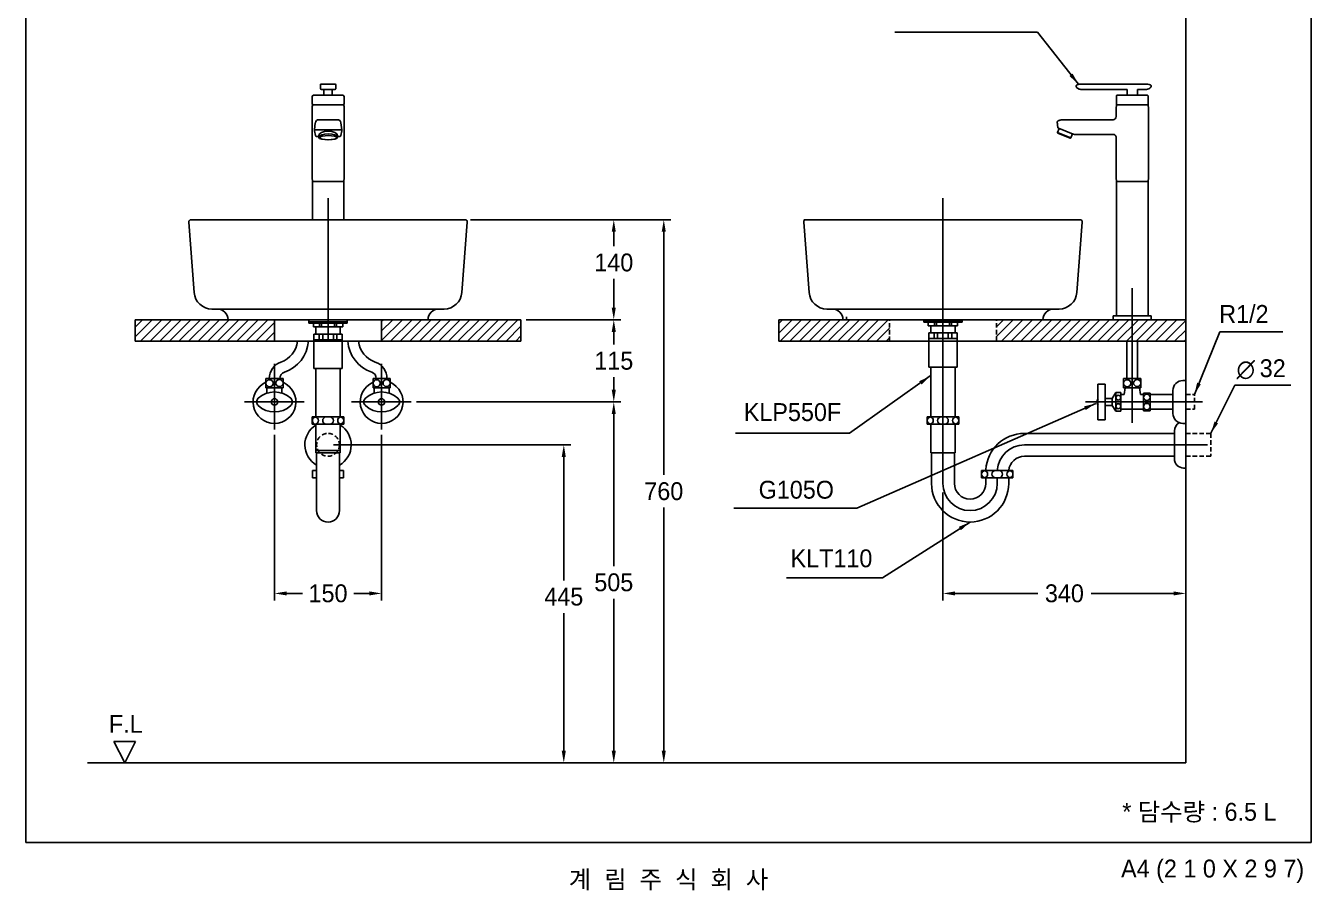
# Model space of a CAD drawing. Header units: millimetres. Extents: x 0 to 3800, y -67 to 2530.
# Drawn here: x 0 to 1800, y -67 to 1143 of the extents above; entities that cross this region are included whole.
import ezdxf
from ezdxf.enums import TextEntityAlignment as Align
from ezdxf.lldxf.tags import DXFTag

# ---------------------------------------------------------------- set-up
doc = ezdxf.new("R2010")
doc.units = ezdxf.units.MM
doc.linetypes.add('DASHED2', pattern=[9.525, 6.35, -3.175])
for name, color, linetype in [('TEXT', 7, 'Continuous'), ('내부선 및 부속', 4, 'Continuous'), ('도각라인', 255, 'Continuous'), ('외형선', 3, 'Continuous'), ('점선', 6, 'DASHED2'), ('중심선', 1, 'DASHED'), ('치수선', 7, 'Continuous')]:
    doc.layers.add(name, color=color, linetype=linetype)
doc.styles.add('140911', font='HBATANG.TTF')
doc.styles.add('____', font='')
doc.styles.add('타이틀', font='H2GTRM.TTF', dxfattribs={"height": 25})
doc.styles.get('____').set_extended_font_data('굴림')
tags = doc.linetypes.add('DASHDOT', pattern=[70, 31, -13, 13, -13]).pattern_tags.tags
tags[10:11] = [DXFTag(74, 4), DXFTag(75, 0), DXFTag(340, '0'), DXFTag(46, 0.0), DXFTag(50, 0.0), DXFTag(44, 0.0), DXFTag(45, 0.0)]
tags[8:9] = [DXFTag(74, 4), DXFTag(75, 0), DXFTag(340, '0'), DXFTag(46, 0.0), DXFTag(50, 0.0), DXFTag(44, 0.0), DXFTag(45, 0.0)]
tags[6:7] = [DXFTag(74, 4), DXFTag(75, 0), DXFTag(340, '0'), DXFTag(46, 0.0), DXFTag(50, 0.0), DXFTag(44, 0.0), DXFTag(45, 0.0)]
tags[4:5] = [DXFTag(74, 4), DXFTag(75, 0), DXFTag(340, '0'), DXFTag(46, 0.0), DXFTag(50, 0.0), DXFTag(44, 0.0), DXFTag(45, 0.0)]
tags = doc.linetypes.add('DASHED', pattern=[25.72, 12.86, -12.86]).pattern_tags.tags
tags[6:7] = [DXFTag(74, 4), DXFTag(75, 0), DXFTag(340, '0'), DXFTag(46, 0.0), DXFTag(50, 0.0), DXFTag(44, 0.0), DXFTag(45, 0.0)]
tags[4:5] = [DXFTag(74, 4), DXFTag(75, 0), DXFTag(340, '0'), DXFTag(46, 0.0), DXFTag(50, 0.0), DXFTag(44, 0.0), DXFTag(45, 0.0)]
doc.dimstyles.new('MSADIM', dxfattribs={"dimtxt": 33, "dimasz": 17, "dimexe": 10, "dimexo": 7.5, "dimgap": 10, "dimtad": 0, "dimtih": 1, "dimtoh": 1, "dimdec": 0, "dimzin": 1, "dimdsep": 46, "dimtxsty": '____', "dimcen": 11.25, "dimadec": 0, "dimazin": 0, "dimtfac": 1, "dimtdec": 0, "dimtix": 1, "dimtmove": 0, "dimatfit": 3, "dimfxl": 1, "dimtolj": 1, "dimtzin": 1, "dimarcsym": 0})
pattern_1 = [(45, (-1269.671, 6491.065), (-6.735192, 6.735192), [])]
pattern_2 = [(45, (-1263.016, 6491.065), (-6.735192, 6.735192), [])]

# ---------------------------------------------------------------- blocks, each defined once
blk = doc.blocks.new('*D11')
at = {"layer": '치수선', "color": 0, "linetype": 'Continuous', "lineweight": -2, "transparency": 16777216}
for p, q in [((622.8, 871.3), (833.4, 871.3)), ((823.4, 854.3), (823.4, 834.1)), ((823.4, 748.3), (823.4, 788.4)), ((700.9, 731.3), (833.4, 731.3))]:
    blk.add_line(p, q, dxfattribs=at)
at = {"layer": '치수선', "color": 0, "linetype": 'Continuous', "transparency": 16777216}
for points in [[(820.5, 854.3), (826.2, 854.3), (823.4, 871.3)], [(820.5, 748.3), (826.2, 748.3), (823.4, 731.3)]]:
    blk.add_solid(points, dxfattribs=at)
at = {"layer": '치수선', "color": 0, "linetype": 'Continuous', "transparency": 16777216, "insert": (823.4, 811.3), "char_height": 25, "attachment_point": 5, "style": '____'}
blk.add_mtext('\\A1;140', dxfattribs=at)
blk = doc.blocks.new('*D12')
at = {"layer": '치수선', "color": 0, "linetype": 'Continuous', "lineweight": -2, "transparency": 16777216}
for p, q in [((700.9, 731.3), (833.4, 731.3)), ((823.4, 714.3), (823.4, 696.6)), ((823.4, 633.3), (823.4, 650.9)), ((547.2, 616.3), (833.4, 616.3))]:
    blk.add_line(p, q, dxfattribs=at)
at = {"layer": '치수선', "color": 0, "linetype": 'Continuous', "transparency": 16777216}
for points in [[(820.5, 714.3), (826.2, 714.3), (823.4, 731.3)], [(820.5, 633.3), (826.2, 633.3), (823.4, 616.3)]]:
    blk.add_solid(points, dxfattribs=at)
at = {"layer": '치수선', "color": 0, "linetype": 'Continuous', "transparency": 16777216, "insert": (823.4, 673.8), "char_height": 25, "attachment_point": 5, "style": '____'}
blk.add_mtext('\\A1;115', dxfattribs=at)
blk = doc.blocks.new('*D13')
at = {"layer": '치수선', "color": 0, "linetype": 'Continuous', "lineweight": -2, "transparency": 16777216}
for p, q in [((547.2, 616.3), (833.4, 616.3)), ((823.4, 599.3), (823.4, 386.6)), ((823.4, 128.3), (823.4, 340.9)), ((760.9, 111.3), (833.4, 111.3))]:
    blk.add_line(p, q, dxfattribs=at)
at = {"layer": '치수선', "color": 0, "linetype": 'Continuous', "transparency": 16777216}
for points in [[(820.5, 599.3), (826.2, 599.3), (823.4, 616.3)], [(820.5, 128.3), (826.2, 128.3), (823.4, 111.3)]]:
    blk.add_solid(points, dxfattribs=at)
at = {"layer": '치수선', "color": 0, "linetype": 'Continuous', "transparency": 16777216, "insert": (823.4, 363.8), "char_height": 25, "attachment_point": 5, "style": '____'}
blk.add_mtext('\\A1;505', dxfattribs=at)
blk = doc.blocks.new('*D14')
at = {"layer": '치수선', "color": 0, "linetype": 'Continuous', "lineweight": -2, "transparency": 16777216}
for p, q in [((622.8, 871.3), (903.4, 871.3)), ((893.4, 854.3), (893.4, 514.1)), ((893.4, 128.3), (893.4, 468.4)), ((830.9, 111.3), (903.4, 111.3))]:
    blk.add_line(p, q, dxfattribs=at)
at = {"layer": '치수선', "color": 0, "linetype": 'Continuous', "transparency": 16777216}
for points in [[(890.5, 854.3), (896.2, 854.3), (893.4, 871.3)], [(890.5, 128.3), (896.2, 128.3), (893.4, 111.3)]]:
    blk.add_solid(points, dxfattribs=at)
at = {"layer": '치수선', "color": 0, "linetype": 'Continuous', "transparency": 16777216, "insert": (893.4, 491.3), "char_height": 25, "attachment_point": 5, "style": '____'}
blk.add_mtext('\\A1;760', dxfattribs=at)
blk = doc.blocks.new('*D15')
at = {"layer": '치수선', "color": 0, "linetype": 'Continuous', "lineweight": -2, "transparency": 16777216}
for p, q in [((430.8, 556.3), (763.4, 556.3)), ((753.4, 539.3), (753.4, 366.6)), ((753.4, 128.3), (753.4, 320.9)), ((603.1, 111.3), (763.4, 111.3))]:
    blk.add_line(p, q, dxfattribs=at)
at = {"layer": '치수선', "color": 0, "linetype": 'Continuous', "transparency": 16777216}
for points in [[(750.5, 539.3), (756.2, 539.3), (753.4, 556.3)], [(750.5, 128.3), (756.2, 128.3), (753.4, 111.3)]]:
    blk.add_solid(points, dxfattribs=at)
at = {"layer": '치수선', "color": 0, "linetype": 'Continuous', "transparency": 16777216, "insert": (753.4, 343.8), "char_height": 25, "attachment_point": 5, "style": '____'}
blk.add_mtext('\\A1;445', dxfattribs=at)
blk = doc.blocks.new('*D16')
at = {"layer": '치수선', "color": 0, "linetype": 'Continuous', "lineweight": -2, "transparency": 16777216}
for p, q in [((348.3, 570.3), (348.3, 338.4)), ((498.3, 570.3), (498.3, 338.4)), ((365.3, 348.4), (387.4, 348.4)), ((481.3, 348.4), (459.3, 348.4))]:
    blk.add_line(p, q, dxfattribs=at)
at = {"layer": '치수선', "color": 0, "linetype": 'Continuous', "transparency": 16777216}
for points in [[(365.3, 351.2), (365.3, 345.6), (348.3, 348.4)], [(481.3, 351.2), (481.3, 345.6), (498.3, 348.4)]]:
    blk.add_solid(points, dxfattribs=at)
at = {"layer": '치수선', "color": 0, "linetype": 'Continuous', "transparency": 16777216, "insert": (423.3, 348.4), "char_height": 25, "attachment_point": 5, "style": '____'}
blk.add_mtext('\\A1;150', dxfattribs=at)
blk = doc.blocks.new('*D17')
at = {"layer": '치수선', "color": 0, "linetype": 'Continuous', "lineweight": -2, "transparency": 16777216}
for p, q in [((1284.3, 489.8), (1284.3, 338.4)), ((1624.3, 360.2), (1624.3, 338.4)), ((1301.3, 348.4), (1417, 348.4)), ((1607.3, 348.4), (1491.6, 348.4))]:
    blk.add_line(p, q, dxfattribs=at)
at = {"layer": '치수선', "color": 0, "linetype": 'Continuous', "transparency": 16777216}
for points in [[(1301.3, 351.2), (1301.3, 345.6), (1284.3, 348.4)], [(1607.3, 351.2), (1607.3, 345.6), (1624.3, 348.4)]]:
    blk.add_solid(points, dxfattribs=at)
at = {"layer": '치수선', "color": 0, "linetype": 'Continuous', "transparency": 16777216, "insert": (1454.3, 348.4), "char_height": 25, "attachment_point": 5, "style": '____'}
blk.add_mtext('\\A1;340', dxfattribs=at)

msp = doc.modelspace()

# ---------------------------------------------------------------- hatches: boundary and pattern name
at = {"layer": '점선'}
h = msp.add_hatch(dxfattribs=at)
h.set_pattern_fill('ANSI31', color=256, scale=3)
h.set_pattern_definition(pattern_1)
h.paths.add_polyline_path([(348.3, 731.3), (153.3, 731.3), (153.3, 701.3), (348.3, 701.3)])
h = msp.add_hatch(dxfattribs=at)
h.set_pattern_fill('ANSI31', color=256, scale=3)
h.set_pattern_definition(pattern_1)
h.paths.add_polyline_path([(693.4, 731.3), (498.3, 731.3), (498.3, 701.3), (693.4, 701.3)])
h = msp.add_hatch(dxfattribs=at)
h.set_pattern_fill('ANSI31', color=256, scale=3)
h.set_pattern_definition(pattern_2)
h.paths.add_polyline_path([(1209.3, 731.3), (1054.3, 731.3), (1054.3, 701.3), (1209.3, 701.3)])
h = msp.add_hatch(dxfattribs=at)
h.set_pattern_fill('ANSI31', color=256, scale=3)
h.set_pattern_definition(pattern_2)
h.paths.add_polyline_path([(1624.3, 731.3), (1359.3, 731.3), (1359.3, 701.3), (1624.3, 701.3)])

# ---------------------------------------------------------------- linework, layer by layer
at = {"layer": '내부선 및 부속', "linetype": 'Continuous'}
for p, q in [((443.9, 1045.3), (402.9, 1045.3)), ((412.7, 1054.4), (412.7, 1060.1)), ((413.5, 1061.1), (433.2, 1061.1)), ((433.2, 1053.4), (413.7, 1053.4)), ((417.6, 1053.4), (417.6, 1045.4)), ((429.1, 1045.4), (417.6, 1045.4)), ((429.1, 1045.4), (429.1, 1053.4)), ((434.2, 1060.1), (434.2, 1054.4)), ((1542.2, 1053.4), (1479.2, 1053.4)), ((1527.9, 1045.3), (1527.4, 1044.8)), ((1527.4, 1044.8), (1527.4, 1031.8)), ((1527.9, 1045.3), (1570.9, 1045.3)), ((1542.2, 1053.4), (1542.2, 1045.4)), ((1556.5, 1045.4), (1542.2, 1045.4)), ((1545.4, 1045.4), (1542.8, 1045.4)), ((1547.6, 1045.4), (1551.2, 1045.4)), ((1554.4, 1045.4), (1553.4, 1045.4)), ((1567.4, 1053.4), (1556.5, 1053.4)), ((1556.5, 1053.4), (1556.5, 1045.4)), ((1564.4, 1045.3), (1564.9, 1045.3)), ((1570.9, 1045.3), (1571.4, 1044.8)), ((1571.4, 1044.8), (1571.4, 1031.8)), ((400.9, 1033.8), (400.9, 1043.3)), ((400.9, 1029.8), (400.9, 929.8)), ((443.9, 1031.8), (402.9, 1031.8)), ((445.9, 1043.3), (445.9, 1033.8)), ((445.9, 1029.8), (445.9, 929.8)), ((1526.9, 1026.8), (1527.4, 1031.8)), ((1526.9, 1026.8), (1526.9, 1015.7)), ((1527.4, 1031.8), (1571.4, 1031.8)), ((1571.9, 1026.8), (1571.4, 1031.8)), ((1571.9, 1026.8), (1571.9, 929.8)), ((436.3, 1011.2), (410.5, 1011.2)), ((1495.2, 1011.2), (1522.4, 1011.2)), ((404.2, 997), (405.5, 1006.9)), ((442.5, 997), (404.2, 997)), ((404.2, 995.8), (405.8, 988.9)), ((441.9, 997), (405.4, 997)), ((441.1, 988.9), (442.7, 995.8)), ((441.3, 1006.8), (442.5, 997)), ((1447.1, 998.8), (1444.8, 993.4)), ((1463.4, 985.9), (1444.8, 993.4)), ((1445.3, 992.3), (1462.3, 985.4)), ((1446, 999.2), (1466.7, 990.9)), ((1447.1, 998.8), (1465.6, 991.3)), ((1465.6, 991.3), (1463.4, 985.9)), ((1468.5, 990.6), (1468.5, 990.6)), ((1468.5, 990.6), (1468.5, 990.6)), ((1522.4, 990.6), (1468.5, 990.6)), ((1522.4, 990.6), (1522.4, 990.6)), ((406.8, 987.9), (410.3, 987.9)), ((436.6, 987.9), (439.9, 987.9)), ((1526.9, 986.1), (1526.9, 929.8)), ((400.9, 929.8), (401.4, 924.8)), ((445.4, 924.8), (401.4, 924.8)), ((401.4, 871.3), (401.4, 924.8)), ((445.9, 929.8), (445.4, 924.8)), ((445.4, 871.3), (445.4, 924.8)), ((1526.9, 929.8), (1527.4, 924.8)), ((1571.4, 924.8), (1527.4, 924.8)), ((1527.4, 736.8), (1527.4, 924.8)), ((1571.9, 929.8), (1571.4, 924.8)), ((1571.4, 736.8), (1571.4, 924.8)), ((396.3, 731.3), (396.3, 726.3)), ((396.3, 728.3), (450.3, 728.3)), ((396.3, 726.3), (450.3, 726.3)), ((402.8, 726.3), (402.8, 721.3)), ((402.8, 721.3), (443.8, 721.3)), ((406.3, 711.3), (406.3, 721.3)), ((411.3, 726.3), (411.3, 721.3)), ((414.3, 726.3), (414.3, 721.3)), ((432.3, 726.3), (432.3, 721.3)), ((435.3, 726.3), (435.3, 721.3)), ((440.3, 711.3), (440.3, 721.3)), ((443.8, 726.3), (443.8, 721.3)), ((450.3, 731.3), (450.3, 726.3)), ((1257.3, 731.3), (1257.3, 727.9)), ((1257.3, 729.9), (1311.3, 729.9)), ((1257.3, 727.9), (1311.3, 727.9)), ((1263.8, 727.9), (1263.8, 722.9)), ((1263.8, 722.9), (1304.8, 722.9)), ((1267.3, 712.9), (1267.3, 722.9)), ((1272.3, 727.9), (1272.3, 722.9)), ((1275.3, 727.9), (1275.3, 722.9)), ((1293.3, 727.9), (1293.3, 722.9)), ((1296.3, 727.9), (1296.3, 722.9)), ((1301.3, 712.9), (1301.3, 722.9)), ((1304.8, 727.9), (1304.8, 722.9)), ((1311.3, 731.3), (1311.3, 727.9)), ((1522.8, 736.8), (1522.8, 731.3)), ((1575.8, 736.8), (1522.8, 736.8)), ((1527.4, 736.8), (1528.9, 736.8)), ((1569.9, 736.8), (1569.8, 736.8)), ((1571.4, 736.8), (1569.9, 736.8)), ((1575.8, 736.8), (1575.8, 731.3)), ((403.3, 711.3), (403.3, 663.3)), ((403.3, 711.3), (443.3, 711.3)), ((403.3, 703.3), (443.3, 703.3)), ((406.3, 703.3), (440.3, 703.3)), ((410.8, 711.3), (410.8, 703.3)), ((415.8, 711.3), (415.8, 703.3)), ((430.8, 711.3), (430.8, 703.3)), ((435.8, 711.3), (435.8, 703.3)), ((443.3, 711.3), (443.3, 666.5)), ((1264.3, 712.9), (1264.3, 664.9)), ((1264.3, 712.9), (1304.3, 712.9)), ((1264.3, 704.9), (1304.3, 704.9)), ((1267.3, 704.9), (1301.3, 704.9)), ((1271.8, 712.9), (1271.8, 704.9)), ((1276.8, 712.9), (1276.8, 704.9)), ((1291.8, 712.9), (1291.8, 704.9)), ((1296.8, 712.9), (1296.8, 704.9)), ((1304.3, 712.9), (1304.3, 664.9)), ((1541.8, 649), (1541.8, 701.3)), ((1556.8, 649), (1556.8, 701.3)), ((443.3, 666.5), (443.3, 663.3)), ((336.3, 649), (336.3, 636)), ((360.3, 649), (336.3, 649)), ((360.3, 649), (360.3, 636)), ((403.3, 663.3), (443.3, 663.3)), ((406.3, 595.3), (406.3, 663.3)), ((440.3, 595.3), (440.3, 663.3)), ((486.3, 649), (486.3, 636)), ((510.3, 649), (486.3, 649)), ((510.3, 649), (510.3, 636)), ((1264.3, 664.9), (1304.3, 664.9)), ((1267.3, 595.3), (1267.3, 664.9)), ((1301.3, 595.3), (1301.3, 664.9)), ((1537.3, 649), (1561.3, 649)), ((1537.3, 636), (1537.3, 649)), ((1561.3, 636), (1561.3, 649)), ((360.3, 636), (336.3, 636)), ((337.8, 636), (337.8, 628.6)), ((358.8, 636), (358.8, 628.6)), ((510.3, 636), (486.3, 636)), ((487.8, 636), (487.8, 628.6)), ((508.8, 636), (508.8, 628.6)), ((1501.3, 641.3), (1501.3, 591.3)), ((1501.3, 641.3), (1511.3, 641.3)), ((1511.3, 641.3), (1511.3, 591.3)), ((1537.3, 636), (1561.3, 636)), ((1537.8, 626.5), (1539.3, 636)), ((1559.3, 636), (1560.8, 626.5)), ((1606.3, 632.3), (1606.3, 600.3)), ((1620.3, 646.3), (1624.3, 646.3)), ((1511.3, 621), (1521.3, 621)), ((1526.3, 629.3), (1521.3, 621)), ((1521.3, 621), (1521.3, 611.5)), ((1526.3, 629.3), (1526.3, 603.3)), ((1526.3, 629.3), (1533.3, 629.3)), ((1533.3, 629.3), (1533.3, 603.3)), ((1533.3, 626.5), (1537.8, 626.5)), ((1560.8, 626.5), (1565.3, 626.5)), ((1565.3, 628.8), (1565.3, 603.8)), ((1565.3, 628.8), (1574.3, 628.8)), ((1574.3, 628.8), (1574.3, 603.8)), ((1574.3, 626.5), (1606.3, 626.5)), ((401.3, 595.3), (445.3, 595.3)), ((401.3, 595.3), (401.3, 585.3)), ((445.3, 595.3), (445.3, 585.3)), ((1262.3, 595.3), (1306.3, 595.3)), ((1262.3, 595.3), (1262.3, 585.3)), ((1306.3, 595.3), (1306.3, 585.3)), ((1511.3, 611.5), (1521.3, 611.5)), ((1521.3, 611.5), (1526.3, 603.3)), ((1526.3, 603.3), (1533.3, 603.3)), ((1533.3, 606), (1565.3, 606)), ((1565.3, 603.8), (1574.3, 603.8)), ((1574.3, 606), (1606.3, 606)), ((401.3, 585.3), (445.3, 585.3)), ((406.3, 585.3), (406.3, 545.3)), ((440.3, 585.3), (440.3, 545.3)), ((1262.3, 585.3), (1306.3, 585.3)), ((1267.3, 585.3), (1267.3, 545.3)), ((1301.3, 585.3), (1301.3, 545.3)), ((1501.3, 591.3), (1511.3, 591.3)), ((1620.3, 586.3), (1624.3, 586.3)), ((1398.3, 572.3), (1608.3, 572.3)), ((1608.3, 575.8), (1608.3, 540.3)), ((406.3, 548.3), (440.3, 548.3)), ((406.3, 545.3), (440.3, 545.3)), ((407.3, 545.3), (407.3, 464.3)), ((439.3, 545.3), (439.3, 464.3)), ((1267.3, 545.3), (1301.3, 545.3)), ((1268.3, 545.3), (1268.3, 502.3)), ((1300.3, 545.3), (1300.3, 502.3)), ((1398.3, 540.3), (1608.3, 540.3)), ((1608.3, 540.3), (1608.3, 536.8)), ((1621.3, 523.8), (1624.3, 523.8)), ((401.6, 520.3), (401.6, 510.3)), ((407.3, 520.3), (401.6, 520.3)), ((407.3, 510.3), (401.6, 510.3)), ((445.1, 520.3), (439.3, 520.3)), ((445.1, 510.3), (439.3, 510.3)), ((445.1, 520.3), (445.1, 510.3)), ((1338.3, 520.3), (1382.3, 520.3)), ((1338.3, 520.3), (1338.3, 510.3)), ((1338.3, 510.3), (1382.3, 510.3)), ((1344.3, 520.3), (1344.3, 521.4)), ((1344.3, 510.3), (1344.3, 502.3)), ((1376.3, 510.3), (1376.3, 502.3)), ((1382.3, 520.3), (1382.3, 510.3))]:
    msp.add_line(p, q, dxfattribs=at)
at = {"layer": '내부선 및 부속'}
for p, q in [((268.3, 746.3), (578.3, 746.3)), ((1129.3, 746.3), (1439.3, 746.3))]:
    msp.add_line(p, q, dxfattribs=at)
at = {"layer": '내부선 및 부속', "linetype": 'Continuous', "flags": 128}
for points in [[(484.5, 657.9, -0.300072), (451, 701.3)], [(489.4, 672.1, -0.291161), (466, 701.3)], [(489.4, 672.1, -0.321708), (505.8, 649)], [(484.5, 657.9, -0.323088), (490.8, 649)], [(325.6, 621.4, -0.388889), (371.1, 621.4)], [(475.6, 621.4, -0.388889), (521.1, 621.4)], [(325.6, 611.1, -0.44), (325.6, 621.4)], [(371.1, 621.4, -0.44), (371.1, 611.1)], [(475.6, 611.1, -0.44), (475.6, 621.4)], [(521.1, 621.4, -0.44), (521.1, 611.1)], [(371.1, 611.1, -0.388889), (325.6, 611.1)], [(405.6, 585.3, -0.859727), (405.6, 595.2)], [(405.6, 595.2, -0.859727), (405.6, 585.3)], [(521.1, 611.1, -0.388889), (475.6, 611.1)]]:
    msp.add_lwpolyline(points, format="xyb", dxfattribs=at)
at = {"layer": '내부선 및 부속', "linetype": 'Continuous'}
for centre, radius in [((341.4, 642.4), 5), ((355.3, 642.7), 5), ((491.4, 642.4), 5), ((505.3, 642.7), 5), ((1542.3, 642.4), 5), ((1556.3, 642.7), 5), ((348.3, 616.3), 4.5), ((498.3, 616.3), 4.5), ((1529.8, 622.3), 3.5), ((1529.8, 610.3), 3.5), ((1569.8, 622.8), 4.5), ((1569.8, 609.8), 4.5)]:
    msp.add_circle(centre, radius, dxfattribs=at)
for centre, radius, start, end in [((402.9, 1043.3), 2, 90, 180), ((413.7, 1054.4), 1, 180, 270), ((433.2, 1054.4), 1, 270, 0), ((443.9, 1043.3), 2, 0, 90), ((402.9, 1033.8), 2, 180, 270), ((402.9, 1029.8), 2, 90, 180), ((443.9, 1033.8), 2, 270, 0), ((443.9, 1029.8), 2, 0.0003, 90), ((410.5, 1006.2), 5, 90, 172.2348), ((436.3, 1006.2), 5, 7.0132, 90), ((1522.4, 1015.7), 4.5, 270.0001, 359.9999), ((1445.6, 993.1), 0.8, 158, 248), ((1446.4, 1000.3), 1.2, 195.3752, 247.8823), ((1462.6, 986.2), 0.8, 248, 338), ((346.1, 705), 34.8, 288.8443, 353.7782), ((346.1, 705), 49.8, 288.8443, 355.6564), ((365.2, 649.1), 24.3, 108.8443, 180.1778), ((365.2, 649.1), 9.31, 108.8443, 180.4644), ((348.3, 616.3), 30, 113.5782, 66.4218), ((498.3, 616.3), 30, 113.5782, 66.4218), ((1620.3, 632.3), 14, 90, 180), ((1507.8, 616.3), 7.84, 144.9654, 215.0346), ((420.8, 590.3), 5, 90, 270), ((425.8, 590.3), 5, 270, 90), ((441.8, 590.3), 5, 98.6269, 261.3731), ((440.3, 590.3), 5, 278.6269, 81.3731), ((1267.3, 590.3), 5, 98.6269, 261.3731), ((1265.8, 590.3), 5, 278.6269, 81.3731), ((1281.8, 590.3), 5, 90, 270), ((1286.8, 590.3), 5, 270, 90), ((1302.8, 590.3), 5, 98.6269, 261.3731), ((1301.3, 590.3), 5, 278.6269, 81.3731), ((1620.3, 600.3), 14, 180, 270), ((423.3, 556.3), 32.5, 121.5389, 240.5076), ((423.3, 556.3), 32.5, 299.4924, 58.4611), ((1621.3, 575.8), 13, 118.0816, 180), ((1398.3, 518.3), 54, 90.0006, 176.6714), ((1398.3, 518.3), 22, 90.0009, 174.7841), ((1621.3, 536.8), 13, 180, 270), ((1343.3, 515.3), 5, 98.6269, 261.3731), ((1341.8, 515.3), 5, 278.6269, 81.3731), ((1357.8, 515.3), 5, 90, 270), ((1362.8, 515.3), 5, 270, 90), ((1378.8, 515.3), 5, 98.6269, 261.3731), ((1377.3, 515.3), 5, 278.6269, 81.3731), ((1322.3, 502.3), 54, 180, 0), ((1322.3, 502.3), 22, 180, 0), ((423.3, 464.3), 16, 180, 0)]:
    msp.add_arc(centre, radius, start, end, dxfattribs=at)
for points in [[(412.7, 1060.1), (412.7, 1060.7), (413.1, 1061.1), (413.5, 1061.1)], [(433.2, 1061.1), (433.8, 1061.1), (434.2, 1060.7), (434.2, 1060.1)], [(405.4, 997), (404.6, 997), (404, 996.2), (404.2, 995.8)], [(442.7, 995.8), (442.9, 996.2), (442.3, 997), (441.9, 997)], [(405.8, 988.9), (405.8, 988.5), (406.2, 987.9), (406.8, 987.9)], [(439.9, 987.9), (440.5, 987.9), (440.9, 988.5), (441.1, 988.9)]]:
    msp.add_open_spline(points, degree=3, dxfattribs=at)
for points, knots in [([(1470.7, 1058.6), (1470.7, 1058.8), (1470.9, 1059.3), (1471.4, 1059.7), (1472.1, 1060), (1472.9, 1060.3), (1473.8, 1060.6), (1474.6, 1060.7), (1475.5, 1060.9), (1476.4, 1061), (1477.4, 1061.1), (1478.3, 1061.1), (1478.9, 1061.1), (1479.2, 1061.1)], [0, 0, 0, 0, 0.062574, 0.137777, 0.222772, 0.313755, 0.407995, 0.504309, 0.602048, 0.700816, 0.800237, 0.90008, 1, 1, 1, 1]), ([(1479.2, 1053.4), (1478.1, 1053.4), (1476.3, 1053.6), (1474.1, 1054.3), (1472.6, 1055.2), (1471.2, 1056.6), (1470.7, 1057.9), (1470.7, 1058.6)], [0, 0, 0, 0, 0.3117, 0.471079, 0.633976, 0.809504, 1, 1, 1, 1]), ([(1479.2, 1061.1), (1495.6, 1061.1), (1520.2, 1061.1), (1548.9, 1061.1), (1561.7, 1061.1), (1566.8, 1061.1), (1568.8, 1061.1), (1571.3, 1060.9), (1573.7, 1060.3), (1575.3, 1059.7), (1575.9, 1059), (1575.9, 1058.6)], [0, 0, 0, 0, 0.504918, 0.757377, 0.883606, 0.899385, 0.915159, 0.946434, 0.976348, 0.989683, 1, 1, 1, 1]), ([(1575.9, 1058.6), (1575.9, 1058), (1575.4, 1056.7), (1573.6, 1054.9), (1570.8, 1053.6), (1568.5, 1053.4), (1567.4, 1053.4)], [0, 0, 0, 0, 0.174343, 0.365698, 0.687821, 1, 1, 1, 1]), ([(1444.3, 1008), (1444.3, 1008.1), (1444.4, 1008.2), (1444.4, 1008.5), (1444.6, 1008.9), (1445.2, 1009.5), (1446.4, 1010.1), (1447.9, 1010.5), (1450, 1011), (1452.8, 1011.2), (1456.1, 1011.2), (1459.3, 1011.2), (1463.7, 1011.2), (1471.3, 1011.2), (1482.2, 1011.2), (1490.9, 1011.2), (1495.2, 1011.2)], [0, 0, 0, 0, 0.003918, 0.007733, 0.015082, 0.029504, 0.058842, 0.089185, 0.12039, 0.1835, 0.2468, 0.309569, 0.372335, 0.497866, 0.748934, 1, 1, 1, 1]), ([(423.4, 995.2), (430.7, 995.2), (436.6, 992.2), (436.6, 988.7), (436.6, 988.7), (436.6, 986.5), (436.6, 986.5), (436.6, 984.1), (428.1, 983.2), (423.7, 983.2), (423.7, 983.2), (423.4, 983.2), (423.4, 983.2), (423.2, 983.2), (423.2, 983.2), (423, 983.2), (418.8, 983.2), (410.7, 983.9), (410.5, 986.3), (410.5, 986.3), (410.3, 988.7), (410.3, 988.7), (410.3, 992.2), (416.2, 995.2), (423.4, 995.2)], [0, 0, 0, 0, 0.125, 0.125, 0.125, 0.25, 0.25, 0.25, 0.375, 0.375, 0.375, 0.5, 0.5, 0.5, 0.625, 0.625, 0.625, 0.75, 0.75, 0.75, 0.875, 0.875, 0.875, 1, 1, 1, 1]), ([(423.7, 991.6), (430.7, 991.6), (436.6, 989.1), (436.6, 986.7), (436.6, 984.5), (430.7, 983.2), (423.7, 983.2), (416.6, 983.2), (410.5, 984.1), (410.5, 986.3), (410.5, 988.7), (416.6, 991.6), (423.7, 991.6)], [0, 0, 0, 0, 0.25, 0.25, 0.25, 0.5, 0.5, 0.5, 0.75, 0.75, 0.75, 1, 1, 1, 1]), ([(1444.3, 1008), (1444.4, 1007.3), (1444.4, 1006.4), (1444.5, 1005), (1444.5, 1004.1), (1444.6, 1003.3), (1444.7, 1002.7), (1444.8, 1002), (1445, 1001.2), (1445.1, 1000.6), (1445.2, 1000.2), (1445.3, 1000)], [0, 0, 0, 0, 0.240459, 0.365907, 0.504625, 0.599981, 0.649894, 0.749649, 0.836984, 0.945658, 1, 1, 1, 1]), ([(1466.7, 990.9), (1466.7, 990.9), (1466.8, 990.9), (1466.9, 990.9), (1466.9, 990.8), (1467, 990.8)], [0, 0, 0, 0, 0.322795, 0.658495, 1, 1, 1, 1]), ([(1467, 990.8), (1467, 990.8), (1467.1, 990.8), (1467.2, 990.8), (1467.3, 990.8), (1467.3, 990.8)], [0, 0, 0, 0, 0.346349, 0.680293, 1, 1, 1, 1]), ([(1468.5, 990.6), (1468.5, 990.6), (1468.1, 990.7), (1468, 990.7), (1467.5, 990.7), (1467.3, 990.8)], [0, 0, 0, 0, 0.10496, 0.426937, 1, 1, 1, 1]), ([(1522.4, 990.6), (1522.6, 990.6), (1522.9, 990.6), (1523.2, 990.6), (1523.4, 990.5), (1523.7, 990.4), (1523.9, 990.4), (1524.2, 990.3), (1524.4, 990.2), (1524.6, 990.1), (1524.8, 989.9), (1525, 989.8), (1525.2, 989.6), (1525.4, 989.4), (1525.6, 989.3), (1525.8, 989.1), (1525.9, 988.9), (1526.1, 988.7), (1526.2, 988.5), (1526.4, 988.2), (1526.5, 988), (1526.6, 987.8), (1526.6, 987.6), (1526.7, 987.3), (1526.8, 987.1), (1526.8, 986.9), (1526.9, 986.6), (1526.9, 986.3), (1526.9, 986.1)], [0, 0, 0, 0, 0.09535, 0.114792, 0.158679, 0.181318, 0.227451, 0.250676, 0.29787, 0.32156, 0.369553, 0.39357, 0.442074, 0.466268, 0.514971, 0.539186, 0.587771, 0.611849, 0.660005, 0.683794, 0.731224, 0.754583, 0.801016, 0.823818, 0.868935, 0.890357, 0.934424, 1, 1, 1, 1]), ([(423.7, 983.2), (430.3, 983.2), (435.8, 984.5), (435.8, 986.1), (435.8, 987.7), (430.3, 988.9), (423.7, 988.9), (417.2, 988.9), (411.7, 987.7), (411.7, 986.1), (411.7, 984.5), (417.2, 983.2), (423.7, 983.2)], [0, 0, 0, 0, 0.25, 0.25, 0.25, 0.5, 0.5, 0.5, 0.75, 0.75, 0.75, 1, 1, 1, 1]), ([(423.7, 983.2), (430.3, 983.2), (435.8, 984.5), (435.8, 986.1), (435.8, 987.7), (430.3, 988.9), (423.7, 988.9), (417.2, 988.9), (411.7, 987.7), (411.7, 986.1), (411.7, 984.5), (417.2, 983.2), (423.7, 983.2)], [0, 0, 0, 0, 0.25, 0.25, 0.25, 0.5, 0.5, 0.5, 0.75, 0.75, 0.75, 1, 1, 1, 1])]:
    msp.add_open_spline(points, degree=3, knots=knots, dxfattribs=at)
at = {"layer": '도각라인', "color": 7}
for p, q in [((0, 2530), (0, 0)), ((1800, 2530), (1800, 0)), ((0, 0), (1800, 0))]:
    msp.add_line(p, q, dxfattribs=at)
at = {"layer": '외형선', "linetype": 'Continuous'}
for p, q in [((1624.3, 111.3), (1624.3, 1216.3)), ((235.9, 769.3), (228.4, 868)), ((231.3, 871.3), (615.3, 871.3)), ((610.8, 769.3), (618.3, 868)), ((1089.3, 871.3), (1476.3, 871.3)), ((1096.9, 769.3), (1089.4, 868)), ((1471.8, 769.3), (1479.3, 868)), ((260.8, 746.3), (268.3, 746.3)), ((578.3, 746.3), (585.8, 746.3)), ((1121.8, 746.3), (1129.3, 746.3)), ((1439.3, 746.3), (1446.8, 746.3)), ((153.3, 731.3), (473.3, 731.3)), ((153.3, 701.3), (153.3, 731.3)), ((220.8, 731.3), (693.4, 731.3)), ((283.3, 731.3), (563.3, 731.3)), ((348.3, 701.3), (348.3, 731.3)), ((498.3, 701.3), (498.3, 731.3)), ((693.3, 701.3), (693.3, 731.3)), ((1624.3, 731.3), (1054.3, 731.3)), ((1054.3, 701.3), (1054.3, 731.3)), ((1144.3, 731.3), (1424.3, 731.3)), ((1149.3, 735.3), (1149.3, 731.3)), ((1149.3, 731.3), (1419.3, 731.3)), ((153.3, 701.3), (693.4, 701.3)), ((1624.3, 701.3), (1054.3, 701.3)), ((153.6, 141.3), (123.6, 141.3)), ((123.6, 141.3), (138.6, 111.3)), ((138.6, 111.3), (153.6, 141.3)), ((86.7, 111.3), (1624.3, 111.3))]:
    msp.add_line(p, q, dxfattribs=at)
for centre, radius, start, end in [((231.3, 868.3), 3, 90, 184.3834), ((615.3, 868.3), 3, 355.6166, 90), ((1092.3, 868.3), 3, 90, 184.3834), ((1476.3, 868.3), 3, 355.6166, 90), ((260.8, 771.3), 25, 184.3834, 270), ((585.8, 771.3), 25, 270, 355.6166), ((1121.8, 771.3), 25, 184.3834, 270), ((1446.8, 771.3), 25, 270, 355.6166), ((268.3, 731.3), 15, 0, 90), ((578.3, 731.3), 15, 90, 180), ((1129.3, 731.3), 15, 0, 90), ((1439.3, 731.3), 15, 90, 180)]:
    msp.add_arc(centre, radius, start, end, dxfattribs=at)
at = {"layer": '점선'}
for p, q in [((1209.3, 701.3), (1209.3, 731.3)), ((1359.3, 701.3), (1359.3, 731.3)), ((1624.3, 626.5), (1636.3, 626.5)), ((1636.3, 606), (1636.3, 626.5)), ((1624.3, 606), (1636.3, 606)), ((1624.3, 572.3), (1659.3, 572.3)), ((1659.3, 572.3), (1659.3, 540.3)), ((1624.3, 540.3), (1659.3, 540.3))]:
    msp.add_line(p, q, dxfattribs=at)
msp.add_circle((423.3, 556.3), 16, dxfattribs=at)
at = {"layer": '중심선', "linetype": 'DASHDOT'}
for p, q in [((423.3, 901.3), (423.3, 701.3)), ((1284.3, 901.3), (1284.3, 502.3)), ((1549.3, 587.3), (1549.3, 775.3)), ((348.3, 669.7), (348.3, 577.8)), ((498.3, 669.7), (498.3, 577.8)), ((306.2, 616.3), (389.7, 616.3)), ((456.2, 616.3), (539.7, 616.3)), ((1484, 616.3), (1647.9, 616.3)), ((1398.3, 556.3), (1654.7, 556.3)), ((1360.3, 510.3), (1360.3, 502.3))]:
    msp.add_line(p, q, dxfattribs=at)
for centre, start, end in [((1398.3, 518.3), 89.9996, 176.983), ((1322.3, 502.3), 180, 0)]:
    msp.add_arc(centre, 38, start, end, dxfattribs=at)

# ---------------------------------------------------------------- texts
at = {"layer": 'TEXT', "style": '타이틀'}
msp.add_text('F.L', height=25, dxfattribs=at).set_placement((140.1, 165.9), align=Align.MIDDLE)
for s, p in [('* 담수량 : 6.5 L', (1643.3, 42.9)), ('계  림  주  식  회  사', (900, -51.7))]:
    msp.add_text(s, height=25, dxfattribs=at).set_placement(p, align=Align.MIDDLE_CENTER)
msp.add_text('A4 (2 1 0 X 2 9 7)', height=25, dxfattribs=at).set_placement((1790, -36.5), align=Align.MIDDLE_RIGHT)
at = {"layer": 'TEXT', "char_height": 25, "width": 380.447, "attachment_point": 1, "line_spacing_factor": 0.963855, "style": '타이틀'}
for s, insert in [('\\A1;KLP550F', (1005.4, 614.6)), ('\\A1;G105O', (1026.2, 506)), ('\\A1;KLT110', (1070.9, 410))]:
    msp.add_mtext(s, dxfattribs=dict(at, insert=insert))
at = {"layer": '치수선'}
for s, style, p in [('∅', '140911', (1695.3, 649.5)), ('32', '타이틀', (1727.8, 651))]:
    msp.add_text(s, height=25, dxfattribs=dict(at, style=style)).set_placement(p)
at = {"layer": '치수선', "insert": (1671.1, 751.9), "char_height": 25, "width": 380.447, "attachment_point": 1, "line_spacing_factor": 0.963855, "style": '타이틀'}
msp.add_mtext('\\A1;R1/2', dxfattribs=at)

# ---------------------------------------------------------------- dimensions: what is measured, and where the dimension line sits
at = {"layer": '치수선', "linetype": 'Continuous'}
for base, p1, p2, picture, middle in [((823.4, 731.3), (615.3, 871.3), (693.4, 731.3), '*D11', (823.4, 811.3)), ((893.4, 111.3), (615.3, 871.3), (823.4, 111.3), '*D14', (893.4, 491.3)), ((753.4, 111.3), (423.3, 556.3), (595.6, 111.3), '*D15', (753.4, 343.8))]:
    dim = msp.add_linear_dim(base=base, p1=p1, p2=p2, angle=90, dimstyle='MSADIM', override={"dimtxt": 25}, dxfattribs=at)
    dim.commit()
    dim.dimension.update_dxf_attribs({"geometry": picture, "text_midpoint": middle, "dimtype": 160})
for base, p1, p2, picture, middle in [((823.4, 616.3), (693.4, 731.3), (539.7, 616.3), '*D12', (823.4, 673.8)), ((823.4, 111.3), (539.7, 616.3), (753.4, 111.3), '*D13', (823.4, 363.8))]:
    dim = msp.add_linear_dim(base=base, p1=p1, p2=p2, angle=90, dimstyle='MSADIM', override={"dimtxt": 25}, dxfattribs=at)
    dim.commit()
    dim.dimension.update_dxf_attribs({"geometry": picture, "text_midpoint": middle})
dim = msp.add_linear_dim(base=(498.3, 348.4), p1=(348.3, 577.8), p2=(498.3, 577.8), dimstyle='MSADIM', override={"dimtxt": 25}, dxfattribs=at)
dim.commit()
dim.dimension.update_dxf_attribs({"geometry": '*D16', "text_midpoint": (423.3, 348.4), "dimtype": 160})
dim = msp.add_linear_dim(base=(1624.3, 348.4), p1=(1284.3, 497.3), p2=(1624.3, 367.7), dimstyle='MSADIM', override={"dimtxt": 25}, dxfattribs=at)
dim.commit()
dim.dimension.update_dxf_attribs({"geometry": '*D17', "text_midpoint": (1454.3, 348.4)})

# ---------------------------------------------------------------- leaders
for points in [[(1474.1, 1060.7), (1416.6, 1133.8), (1216.7, 1133.8)], [(1266.6, 652.8), (1153.2, 572.7), (993.7, 572.7)], [(1498.5, 614.3), (1163.9, 467.5), (991.7, 467.5)], [(1322.3, 448.3), (1199.5, 370.1), (1065.3, 370.1)]]:
    msp.add_leader(points, dimstyle='MSADIM', override={"dimtxt": 25}, dxfattribs=at)
at = {"layer": '치수선'}
for points in [[(1636.3, 626.5), (1672.1, 714.2), (1760.3, 714.2)], [(1659.4, 572.4), (1693.1, 640), (1771.4, 640)]]:
    msp.add_leader(points, dimstyle='MSADIM', override={"dimtxt": 25}, dxfattribs=at)

doc.saveas('drawing.dxf')
